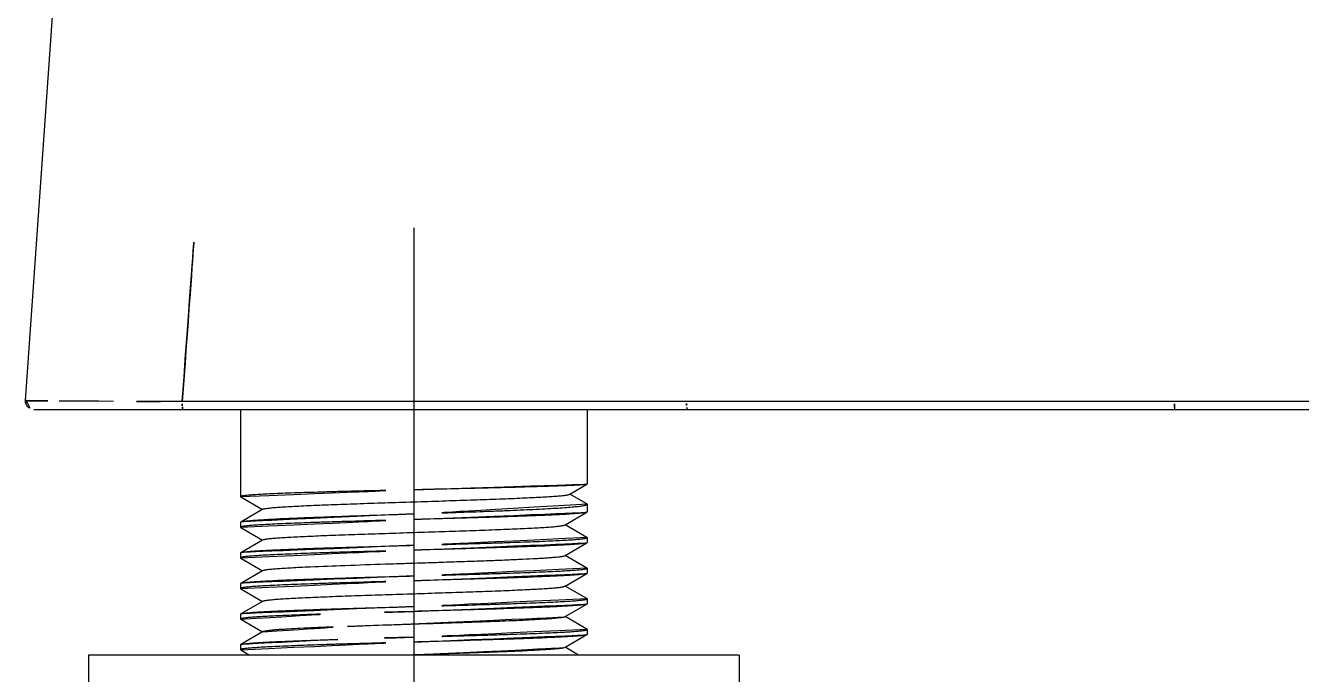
# Model space of a CAD drawing. Extents: x 16296660632 to 16296672714, y -37409619871 to -37409617455.
# Drawn here: x 16296671928.6 to 16296672004.1, y -37409617862.9 to -37409617824.5 of the extents above; entities that cross this region are included whole.
import ezdxf

# ---------------------------------------------------------------- set-up
doc = ezdxf.new("R2010")
doc.units = 0
doc.header["$LTSCALE"] = 10
doc.header["$MEASUREMENT"] = 0
doc.linetypes.add('ACAD_ISO08W100', pattern=[36, 24, -3, 6, -3])
doc.layers.get('0').update_dxf_attribs({"linetype": 'CONTINUOUS'})
doc.layers.add('02___PRT_ALL_AXES', color=7, linetype='CONTINUOUS')

msp = doc.modelspace()

# ---------------------------------------------------------------- linework, layer by layer
at = {"color": 7, "linetype": 'Continuous'}
for p, q in [((16296671928.640631, -37409617846.710373), (16296671930.32881, -37409617822.56826)), ((16296671930.98621, -37409617846.736359), (16296671930.627119, -37409617846.733849)), ((16296671931.79496, -37409617846.741539), (16296671930.98621, -37409617846.736359)), ((16296671932.080561, -37409617846.74324), (16296671931.79496, -37409617846.741539)), ((16296671932.98243, -37409617846.748306), (16296671932.080561, -37409617846.74324)), ((16296671933.8347, -37409617846.752731), (16296671932.98243, -37409617846.748306)), ((16296671937.90918, -37409617846.770248), (16296671936.61521, -37409617846.765244)), ((16296671938.06484, -37409617846.770218), (16296671937.90918, -37409617846.770248)), ((16296671967.80575, -37409617846.758476), (16296671967.732941, -37409617846.758492)), ((16296671968.02536, -37409617846.758453), (16296671967.80575, -37409617846.758476)), ((16296671996.61355, -37409617846.7537), (16296671968.02536, -37409617846.758453)), ((16296672008.60754, -37409617846.7537), (16296671996.61355, -37409617846.7537)), ((16296672076.08169, -37409617847.245247), (16296671929.13941, -37409617847.245247)), ((16296671960.83721, -37409617852.232643), (16296671961.85498, -37409617851.644676)), ((16296671961.85498, -37409617851.644676), (16296671961.86055, -37409617851.638268)), ((16296671941.37178, -37409617852.398163), (16296671941.36055, -37409617852.385178)), ((16296671941.37178, -37409617852.398163), (16296671942.65868, -37409617853.142082)), ((16296671960.810061, -37409617852.248322), (16296671960.83721, -37409617852.232643)), ((16296671961.839001, -37409617852.81237), (16296671960.83721, -37409617852.232643)), ((16296671961.839001, -37409617852.81237), (16296671961.86055, -37409617852.83725)), ((16296671942.686581, -37409617853.125954), (16296671941.373791, -37409617853.885017)), ((16296671960.55694, -37409617854.047737), (16296671961.848431, -37409617853.301086)), ((16296671961.848431, -37409617853.301086), (16296671961.86055, -37409617853.287064)), ((16296671941.373791, -37409617853.885017), (16296671941.36055, -37409617853.900269)), ((16296671941.372669, -37409617854.206093), (16296671941.36055, -37409617854.192078)), ((16296671941.372669, -37409617854.206093), (16296671942.66416, -37409617854.952744)), ((16296671960.52914, -37409617854.06382), (16296671960.55694, -37409617854.047737)), ((16296671961.848431, -37409617854.794403), (16296671960.55694, -37409617854.047737)), ((16296671942.66416, -37409617854.952744), (16296671941.372669, -37409617855.699387)), ((16296671942.691959, -37409617854.936668), (16296671942.66416, -37409617854.952744)), ((16296671960.55694, -37409617855.857742), (16296671961.848431, -37409617855.111092)), ((16296671961.848431, -37409617854.794403), (16296671961.86055, -37409617854.80838)), ((16296671961.848431, -37409617855.111092), (16296671961.86055, -37409617855.097061)), ((16296671941.372669, -37409617855.699387), (16296671941.36055, -37409617855.713409)), ((16296671960.52914, -37409617855.873817), (16296671960.55694, -37409617855.857742)), ((16296671961.848431, -37409617856.604393), (16296671960.55694, -37409617855.857742)), ((16296671941.372669, -37409617856.01609), (16296671941.36055, -37409617856.002083)), ((16296671941.372669, -37409617856.01609), (16296671942.66416, -37409617856.762741)), ((16296671961.848431, -37409617856.604393), (16296671961.86055, -37409617856.618393)), ((16296671942.66416, -37409617856.762741), (16296671941.372669, -37409617857.509392)), ((16296671942.691959, -37409617856.746674), (16296671942.66416, -37409617856.762741)), ((16296671960.55694, -37409617857.66774), (16296671961.848431, -37409617856.921089)), ((16296671961.848431, -37409617856.921089), (16296671961.86055, -37409617856.907082)), ((16296671941.372669, -37409617857.509392), (16296671941.36055, -37409617857.523407)), ((16296671941.372669, -37409617857.826103), (16296671941.36055, -37409617857.812103)), ((16296671941.372669, -37409617857.826103), (16296671942.66416, -37409617858.572746)), ((16296671960.52914, -37409617857.683823), (16296671960.55694, -37409617857.66774)), ((16296671961.848431, -37409617858.414391), (16296671960.55694, -37409617857.66774)), ((16296671942.66416, -37409617858.572746), (16296671941.372669, -37409617859.319397)), ((16296671942.691959, -37409617858.556671), (16296671942.66416, -37409617858.572746)), ((16296671960.55694, -37409617859.477753), (16296671961.848431, -37409617858.731087)), ((16296671961.848431, -37409617858.414391), (16296671961.86055, -37409617858.428413)), ((16296671961.848431, -37409617858.731087), (16296671961.86055, -37409617858.717079)), ((16296671941.372669, -37409617859.319397), (16296671941.36055, -37409617859.333427)), ((16296671941.372669, -37409617859.636093), (16296671941.36055, -37409617859.622093)), ((16296671941.372669, -37409617859.636093), (16296671942.66416, -37409617860.382736)), ((16296671960.52914, -37409617859.49382), (16296671960.55694, -37409617859.477753)), ((16296671961.848431, -37409617860.224403), (16296671960.55694, -37409617859.477753)), ((16296671942.66416, -37409617860.382736), (16296671941.372669, -37409617861.129387)), ((16296671942.691959, -37409617860.366669), (16296671942.66416, -37409617860.382736)), ((16296671961.848431, -37409617860.224403), (16296671961.86055, -37409617860.238403)), ((16296671941.372669, -37409617861.129387), (16296671941.36055, -37409617861.14341)), ((16296671960.55694, -37409617861.287743), (16296671961.848431, -37409617860.541092)), ((16296671961.848431, -37409617860.541092), (16296671961.86055, -37409617860.527077)), ((16296671941.372669, -37409617861.446091), (16296671941.36055, -37409617861.432083)), ((16296671941.372669, -37409617861.446091), (16296671941.890169, -37409617861.745247)), ((16296671960.52914, -37409617861.303818), (16296671960.55694, -37409617861.287743)), ((16296671961.34823, -37409617861.745247), (16296671960.55694, -37409617861.287743))]:
    msp.add_line(p, q, dxfattribs=at)
at = {"color": 1, "linetype": 'ACAD_ISO08W100'}
msp.add_line((16296671951.61055, -37409617836.498253), (16296671951.61055, -37409617904.624184), dxfattribs=at)
at = {"color": 7, "linetype": 'Continuous'}
for centre, radius, start, end in [((16296671929.13941, -37409617846.745247), 0.5, 176.00005362, 270), ((16296671929.13957, -37409617846.745247), 0.5, 176.00136944, 269.98142189), ((16296671934.293699, -37409617330.804207), 515.942672, 269.47204447, 269.59280898), ((16296671984.978201, -37409619083.403229), 1224.688295, 91.561305292, 91.771546314), ((16296672001.666451, -37409619658.550888), 1798.556675, 91.594866606, 91.737971994)]:
    msp.add_arc(centre, radius, start, end, dxfattribs=at)
msp.add_open_spline([(16296671937.90918, -37409617846.770248), (16296671938.50716, -37409617838.594849), (16296671939.106689, -37409617830.419563), (16296671939.707979, -37409617822.244408)], degree=3, dxfattribs=at)
for points, knots in [([(16296671929.539499, -37409617846.724983), (16296671929.47011, -37409617846.724312), (16296671929.340179, -37409617846.723007), (16296671929.15868, -37409617846.721024), (16296671929.00424, -37409617846.719063), (16296671928.8771, -37409617846.7173), (16296671928.77829, -37409617846.715347), (16296671928.71253, -37409617846.714302), (16296671928.675541, -37409617846.712517), (16296671928.65617, -37409617846.712708), (16296671928.648211, -37409617846.710388), (16296671928.640579, -37409617846.711571), (16296671928.640631, -37409617846.710373)], [0, 0, 0, 0, 0.231528361, 0.433578762, 0.605600049, 0.747041288, 0.857412772, 0.93647057, 0.964200987, 0.984037409, 0.995963211, 1, 1, 1, 1]), ([(16296671936.61521, -37409617846.765244), (16296671936.374411, -37409617846.764267), (16296671935.447571, -37409617846.760406), (16296671934.520729, -37409617846.756157), (16296671933.8347, -37409617846.752731)], [0, 0, 0, 0, 0.259805615, 1, 1, 1, 1]), ([(16296671937.915091, -37409617847.009483), (16296671937.914181, -37409617846.990829), (16296671937.910879, -37409617846.911118), (16296671937.909439, -37409617846.831337), (16296671937.909189, -37409617846.770241)], [0, 0, 0, 0, 0.23412475, 1, 1, 1, 1]), ([(16296671967.732941, -37409617846.758492), (16296671965.267981, -37409617846.760529), (16296671955.37862, -37409617846.766502), (16296671945.48925, -37409617846.768799), (16296671938.06484, -37409617846.770218)], [0, 0, 0, 0, 0.249252979, 1, 1, 1, 1]), ([(16296671967.743361, -37409617847.002853), (16296671967.74169, -37409617846.983749), (16296671967.73568, -37409617846.902428), (16296671967.733179, -37409617846.820847), (16296671967.732941, -37409617846.758492)], [0, 0, 0, 0, 0.23516016, 1, 1, 1, 1]), ([(16296671996.630211, -37409617847.245247), (16296671996.626869, -37409617847.245239), (16296671996.62755, -37409617847.225967), (16296671996.62221, -37409617847.204552), (16296671996.621059, -37409617847.156479), (16296671996.618071, -37409617847.09774), (16296671996.61631, -37409617847.023697), (16296671996.614161, -37409617846.907883), (16296671996.61359, -37409617846.816528), (16296671996.61355, -37409617846.7537)], [0, 0, 0, 0, 0.020364253, 0.077245006, 0.169127017, 0.292969057, 0.444028252, 0.617224164, 1, 1, 1, 1]), ([(16296671937.948509, -37409617847.245247), (16296671937.942209, -37409617847.245209), (16296671937.935579, -37409617847.215172), (16296671937.927299, -37409617847.176117), (16296671937.92029, -37409617847.098633), (16296671937.916691, -37409617847.042183), (16296671937.915091, -37409617847.009483)], [0, 0, 0, 0, 0.078691432, 0.27750309, 0.590869273, 1, 1, 1, 1]), ([(16296671967.80603, -37409617847.245247), (16296671967.797741, -37409617847.245239), (16296671967.78023, -37409617847.219383), (16296671967.758881, -37409617847.142227), (16296671967.748581, -37409617847.062477), (16296671967.743361, -37409617847.002853)], [0, 0, 0, 0, 0.097298896, 0.297784657, 1, 1, 1, 1]), ([(16296671941.360559, -37409617852.385178), (16296671941.36058, -37409617852.379066), (16296671941.373011, -37409617852.370911), (16296671941.389811, -37409617852.364082), (16296671941.4231, -37409617852.353989), (16296671941.47924, -37409617852.342796), (16296671941.56551, -37409617852.329773), (16296671941.675671, -37409617852.316818), (16296671941.80982, -37409617852.303757), (16296671941.967529, -37409617852.290718), (16296671942.223789, -37409617852.272278), (16296671942.599859, -37409617852.249977), (16296671943.115379, -37409617852.224541), (16296671943.712669, -37409617852.199219), (16296671944.386021, -37409617852.174042), (16296671945.12892, -37409617852.149048), (16296671945.93424, -37409617852.124237), (16296671946.794241, -37409617852.099648), (16296671948.025829, -37409617852.066513), (16296671949.63644, -37409617852.026337), (16296671950.94396, -37409617851.995537), (16296671951.61055, -37409617851.980003)], [0, 0, 0, 0, 0.001786268, 0.003426632, 0.005628937, 0.011769698, 0.020248905, 0.031061567, 0.044192839, 0.059616569, 0.077295168, 0.119255247, 0.169677788, 0.228086219, 0.293915455, 0.366537145, 0.445251845, 0.52930503, 0.617892983, 0.805200391, 1, 1, 1, 1]), ([(16296671951.61055, -37409617851.980003), (16296671952.263281, -37409617851.964783), (16296671953.544689, -37409617851.935204), (16296671955.12414, -37409617851.898193), (16296671956.334299, -37409617851.868637), (16296671957.18206, -37409617851.847137), (16296671957.97838, -37409617851.825897), (16296671958.715919, -37409617851.804932), (16296671959.38788, -37409617851.784264), (16296671959.98807, -37409617851.763893), (16296671960.510929, -37409617851.743843), (16296671960.89603, -37409617851.726677), (16296671961.161869, -37409617851.712791), (16296671961.328489, -37409617851.703018), (16296671961.472679, -37409617851.693336), (16296671961.594101, -37409617851.683777), (16296671961.692511, -37409617851.674408), (16296671961.76763, -37409617851.665154), (16296671961.81571, -37409617851.657204), (16296671961.842171, -37409617851.650208), (16296671961.8515, -37409617851.646683), (16296671961.854971, -37409617851.644676)], [0, 0, 0, 0, 0.191040401, 0.37503846, 0.46227229, 0.545237615, 0.623172127, 0.695356252, 0.761128316, 0.819880577, 0.871070532, 0.914230907, 0.932670813, 0.948960997, 0.963066787, 0.974954297, 0.984598185, 0.991984913, 0.997108405, 0.998827273, 1, 1, 1, 1]), ([(16296671942.6866, -37409617853.125954), (16296671942.69726, -37409617853.119781), (16296671942.72698, -37409617853.109444), (16296671942.781919, -37409617853.096199), (16296671942.857229, -37409617853.082817), (16296671942.95253, -37409617853.069229), (16296671943.067789, -37409617853.05558), (16296671943.26041, -37409617853.036041), (16296671943.54878, -37409617853.012367), (16296671943.949921, -37409617852.985207), (16296671944.4216, -37409617852.957947), (16296671944.95949, -37409617852.930603), (16296671945.558649, -37409617852.903214), (16296671946.213579, -37409617852.875793), (16296671947.18059, -37409617852.838158), (16296671948.480261, -37409617852.792023), (16296671950.11521, -37409617852.737984), (16296671951.80724, -37409617852.683968), (16296671953.49542, -37409617852.630051), (16296671955.119301, -37409617852.576302), (16296671956.405769, -37409617852.530518), (16296671957.35972, -37409617852.493294), (16296671958.00371, -37409617852.46624), (16296671958.591669, -37409617852.43927), (16296671959.118469, -37409617852.412376), (16296671959.57959, -37409617852.385643), (16296671959.97106, -37409617852.359039), (16296671960.25211, -37409617852.335899), (16296671960.439619, -37409617852.316811), (16296671960.551701, -37409617852.303497), (16296671960.64432, -37409617852.290268), (16296671960.71747, -37409617852.277237), (16296671960.770821, -37409617852.264351), (16296671960.79969, -37409617852.254311), (16296671960.810049, -37409617852.248322)], [0, 0, 0, 0, 0.00203485, 0.005145632, 0.009353959, 0.014659052, 0.021054195, 0.028529279, 0.046649017, 0.068860583, 0.094961449, 0.124716783, 0.157852139, 0.194066913, 0.233029253, 0.317755158, 0.408953644, 0.503326899, 0.597479077, 0.688041431, 0.771795081, 0.810182584, 0.845787072, 0.878298925, 0.907434784, 0.932947329, 0.954617228, 0.972268307, 0.979540202, 0.985759378, 0.990915523, 0.995001832, 0.998022459, 1, 1, 1, 1]), ([(16296671961.860531, -37409617852.837242), (16296671961.860519, -37409617852.844719), (16296671961.849501, -37409617852.856308), (16296671961.831409, -37409617852.866341), (16296671961.809429, -37409617852.875641), (16296671961.781639, -37409617852.884689), (16296671961.732559, -37409617852.897926), (16296671961.611629, -37409617852.922783), (16296671961.388309, -37409617852.953796), (16296671961.050289, -37409617852.988953), (16296671960.62145, -37409617853.024109), (16296671960.10593, -37409617853.059334), (16296671959.508619, -37409617853.094414), (16296671958.835279, -37409617853.129333), (16296671958.092369, -37409617853.16404), (16296671957.287041, -37409617853.198532), (16296671956.427019, -37409617853.232803), (16296671955.1954, -37409617853.27903), (16296671953.58474, -37409617853.335243), (16296671952.277161, -37409617853.378563), (16296671951.61055, -37409617853.40049)], [0, 0, 0, 0, 0.0021804, 0.003933321, 0.006219667, 0.009064381, 0.012478599, 0.021032866, 0.045065273, 0.078204122, 0.120170923, 0.17057318, 0.228940955, 0.294713418, 0.367263135, 0.445896056, 0.529857607, 0.618345344, 0.805433304, 1, 1, 1, 1]), ([(16296671951.61055, -37409617853.40049), (16296671950.965309, -37409617853.421707), (16296671949.69804, -37409617853.463089), (16296671947.85433, -37409617853.524612), (16296671946.391371, -37409617853.576393), (16296671945.304911, -37409617853.618103), (16296671944.57053, -37409617853.648247), (16296671943.899611, -37409617853.678146), (16296671943.29822, -37409617853.707771), (16296671942.771761, -37409617853.737083), (16296671942.325001, -37409617853.76606), (16296671942.004471, -37409617853.791153), (16296671941.790951, -37409617853.811737), (16296671941.663679, -37409617853.82605), (16296671941.558861, -37409617853.84024), (16296671941.47649, -37409617853.854134), (16296671941.41704, -37409617853.867867), (16296671941.38505, -37409617853.87851), (16296671941.3738, -37409617853.885017)], [0, 0, 0, 0, 0.188883022, 0.370966585, 0.539721752, 0.6171756, 0.689070986, 0.754763369, 0.813662308, 0.865236065, 0.909028425, 0.944646288, 0.959294146, 0.971789661, 0.982111446, 0.99024783, 0.99619763, 1, 1, 1, 1]), ([(16296671951.61055, -37409617853.739578), (16296671952.256741, -37409617853.72142), (16296671953.52578, -37409617853.68576), (16296671955.371861, -37409617853.632004), (16296671956.836479, -37409617853.586143), (16296671957.92391, -37409617853.548759), (16296671958.658689, -37409617853.521568), (16296671959.329741, -37409617853.494423), (16296671959.93099, -37409617853.467323), (16296671960.45701, -37409617853.440338), (16296671960.90303, -37409617853.413467), (16296671961.222759, -37409617853.390053), (16296671961.435499, -37409617853.370689), (16296671961.562059, -37409617853.357208), (16296671961.66609, -37409617853.343781), (16296671961.747601, -37409617853.33062), (16296671961.806089, -37409617853.317543), (16296671961.8375, -37409617853.307411), (16296671961.848419, -37409617853.301086)], [0, 0, 0, 0, 0.189154946, 0.371476585, 0.540408849, 0.617922568, 0.689854297, 0.755557944, 0.814437619, 0.865963635, 0.909675946, 0.945182133, 0.959761538, 0.972182312, 0.982419006, 0.990460988, 0.996309291, 1, 1, 1, 1]), ([(16296671941.360571, -37409617854.192078), (16296671941.360571, -37409617854.185829), (16296671941.372801, -37409617854.177223), (16296671941.38975, -37409617854.170013), (16296671941.42297, -37409617854.159416), (16296671941.479151, -37409617854.147614), (16296671941.56539, -37409617854.133812), (16296671941.67556, -37409617854.120049), (16296671941.8097, -37409617854.106117), (16296671941.967409, -37409617854.09214), (16296671942.223669, -37409617854.072304), (16296671942.599739, -37409617854.048149), (16296671943.11525, -37409617854.020348), (16296671943.712561, -37409617853.992447), (16296671944.38592, -37409617853.964447), (16296671945.12883, -37409617853.936417), (16296671945.93416, -37409617853.908348), (16296671946.79418, -37409617853.880249), (16296671948.025801, -37409617853.842049), (16296671949.636431, -37409617853.795059), (16296671950.94397, -37409617853.758324), (16296671951.61055, -37409617853.739578)], [0, 0, 0, 0, 0.001826954, 0.003478437, 0.005689861, 0.01184349, 0.020329848, 0.031148246, 0.044285409, 0.05971182, 0.077392009, 0.119355343, 0.169776713, 0.228181609, 0.294005512, 0.366618842, 0.445325305, 0.529368995, 0.617945988, 0.805228233, 1, 1, 1, 1]), ([(16296671942.691971, -37409617854.936668), (16296671942.702419, -37409617854.930618), (16296671942.73148, -37409617854.920448), (16296671942.785151, -37409617854.90741), (16296671942.85861, -37409617854.894234), (16296671942.95149, -37409617854.880867), (16296671943.06378, -37409617854.867432), (16296671943.25139, -37409617854.84819), (16296671943.532249, -37409617854.824867), (16296671943.922979, -37409617854.798119), (16296671944.38257, -37409617854.77124), (16296671944.906891, -37409617854.74427), (16296671945.491261, -37409617854.717247), (16296671946.130449, -37409617854.690178), (16296671947.075331, -37409617854.652992), (16296671948.346979, -37409617854.607338), (16296671949.94907, -37409617854.553818), (16296671951.61055, -37409617854.500237), (16296671953.27203, -37409617854.446663), (16296671954.874121, -37409617854.39315), (16296671956.145769, -37409617854.347504), (16296671957.090651, -37409617854.31031), (16296671957.72983, -37409617854.283241), (16296671958.314211, -37409617854.25621), (16296671958.83853, -37409617854.22924), (16296671959.29812, -37409617854.20237), (16296671959.68885, -37409617854.175613), (16296671959.969709, -37409617854.152298), (16296671960.15731, -37409617854.133057), (16296671960.2696, -37409617854.119621), (16296671960.36249, -37409617854.106247), (16296671960.435949, -37409617854.093079), (16296671960.48962, -37409617854.08004), (16296671960.518669, -37409617854.069862), (16296671960.529119, -37409617854.06382)], [0, 0, 0, 0, 0.002027162, 0.005116544, 0.009287543, 0.014541185, 0.020872763, 0.028271012, 0.046200674, 0.068182323, 0.094019776, 0.123487837, 0.156321481, 0.192229915, 0.230891323, 0.315070397, 0.405854014, 0.500000251, 0.59414654, 0.684930278, 0.769109441, 0.8077703, 0.843679186, 0.876512578, 0.905980533, 0.931818382, 0.953799266, 0.971729965, 0.979127889, 0.985458649, 0.990712962, 0.994884555, 0.997973012, 1, 1, 1, 1]), ([(16296671951.61055, -37409617855.549583), (16296671952.256741, -37409617855.531418), (16296671953.52578, -37409617855.495758), (16296671955.37188, -37409617855.442001), (16296671956.83651, -37409617855.396133), (16296671957.923941, -37409617855.358757), (16296671958.65871, -37409617855.331573), (16296671959.32976, -37409617855.30442), (16296671959.931, -37409617855.277328), (16296671960.45702, -37409617855.250343), (16296671960.90303, -37409617855.223457), (16296671961.222759, -37409617855.200043), (16296671961.435499, -37409617855.180687), (16296671961.562059, -37409617855.167213), (16296671961.66609, -37409617855.153778), (16296671961.747601, -37409617855.140617), (16296671961.806089, -37409617855.127541), (16296671961.8375, -37409617855.117409), (16296671961.848419, -37409617855.111092)], [0, 0, 0, 0, 0.189154809, 0.371478322, 0.540412276, 0.617925447, 0.689856468, 0.755559538, 0.814438624, 0.865964226, 0.909676157, 0.945182126, 0.959761463, 0.972182182, 0.982418887, 0.990460931, 0.996309286, 1, 1, 1, 1]), ([(16296671961.860531, -37409617854.80838), (16296671961.86055, -37409617854.814621), (16296671961.848339, -37409617854.823257), (16296671961.831409, -37409617854.830437), (16296671961.79822, -37409617854.841042), (16296671961.742081, -37409617854.852852), (16296671961.65587, -37409617854.866653), (16296671961.54574, -37409617854.880417), (16296671961.411631, -37409617854.894348), (16296671961.25395, -37409617854.908333), (16296671960.997721, -37409617854.928162), (16296671960.62167, -37409617854.952316), (16296671960.106171, -37409617854.980133), (16296671959.50885, -37409617855.008034), (16296671958.83547, -37409617855.036018), (16296671958.09252, -37409617855.064056), (16296671957.287149, -37409617855.092133), (16296671956.427099, -37409617855.120232), (16296671955.19545, -37409617855.158432), (16296671953.584761, -37409617855.205421), (16296671952.27717, -37409617855.242172), (16296671951.61055, -37409617855.260902)], [0, 0, 0, 0, 0.001824017, 0.003473606, 0.005683149, 0.011832827, 0.020315339, 0.031130422, 0.04426467, 0.059688278, 0.077366149, 0.119326453, 0.169746447, 0.228152063, 0.293978756, 0.366596346, 0.445305935, 0.529351649, 0.617930249, 0.805218309, 1, 1, 1, 1]), ([(16296671941.360571, -37409617856.002083), (16296671941.360571, -37409617855.995827), (16296671941.372801, -37409617855.987213), (16296671941.38975, -37409617855.980019), (16296671941.42297, -37409617855.969421), (16296671941.479151, -37409617855.957611), (16296671941.56539, -37409617855.943817), (16296671941.67556, -37409617855.930054), (16296671941.8097, -37409617855.916107), (16296671941.9674, -37409617855.902153), (16296671942.22366, -37409617855.882301), (16296671942.59973, -37409617855.858147), (16296671943.11525, -37409617855.830353), (16296671943.712561, -37409617855.802437), (16296671944.385929, -37409617855.774452), (16296671945.128851, -37409617855.746422), (16296671945.934191, -37409617855.718353), (16296671946.79421, -37409617855.690247), (16296671948.02582, -37409617855.652046), (16296671949.63644, -37409617855.605057), (16296671950.94397, -37409617855.568314), (16296671951.61055, -37409617855.549583)], [0, 0, 0, 0, 0.001826935, 0.003478412, 0.005689832, 0.011843385, 0.020329622, 0.031147927, 0.044284975, 0.059711197, 0.077391254, 0.119354554, 0.169776168, 0.228181814, 0.294006873, 0.366621406, 0.445327995, 0.529371215, 0.617947831, 0.805229218, 1, 1, 1, 1]), ([(16296671951.61055, -37409617855.260902), (16296671950.964359, -37409617855.279068), (16296671949.695299, -37409617855.314728), (16296671947.84918, -37409617855.368477), (16296671946.384541, -37409617855.414352), (16296671945.29711, -37409617855.451729), (16296671944.562349, -37409617855.47892), (16296671943.891319, -37409617855.506073), (16296671943.290091, -37409617855.533157), (16296671942.76409, -37409617855.56015), (16296671942.318069, -37409617855.587021), (16296671941.99835, -37409617855.610443), (16296671941.78561, -37409617855.629799), (16296671941.65904, -37409617855.64328), (16296671941.55501, -37409617855.656708), (16296671941.473499, -37409617855.669868), (16296671941.41501, -37409617855.682953), (16296671941.3836, -37409617855.693077), (16296671941.372681, -37409617855.699387)], [0, 0, 0, 0, 0.189156034, 0.371481425, 0.540417533, 0.617930836, 0.689860055, 0.755560866, 0.81443867, 0.865963481, 0.909675319, 0.94518137, 0.959760982, 0.972181727, 0.982418571, 0.990460895, 0.99630937, 1, 1, 1, 1]), ([(16296671942.691959, -37409617856.746674), (16296671942.702419, -37409617856.740623), (16296671942.731489, -37409617856.730453), (16296671942.785151, -37409617856.717407), (16296671942.858601, -37409617856.704231), (16296671942.95149, -37409617856.690857), (16296671943.063789, -37409617856.677429), (16296671943.25139, -37409617856.658188), (16296671943.532249, -37409617856.63488), (16296671943.922979, -37409617856.608124), (16296671944.382561, -37409617856.581253), (16296671944.906891, -37409617856.554268), (16296671945.965679, -37409617856.505363), (16296671947.64642, -37409617856.440987), (16296671949.5515, -37409617856.376839), (16296671951.190639, -37409617856.323753), (16296671952.449421, -37409617856.283241), (16296671953.691299, -37409617856.242737), (16296671954.891279, -37409617856.202278), (16296671956.0252, -37409617856.161873), (16296671957.07021, -37409617856.121536), (16296671958.005289, -37409617856.081337), (16296671958.70698, -37409617856.046608), (16296671959.1994, -37409617856.018188), (16296671959.51259, -37409617855.997917), (16296671959.785959, -37409617855.977737), (16296671960.018129, -37409617855.957626), (16296671960.208019, -37409617855.937737), (16296671960.354561, -37409617855.917976), (16296671960.4494, -37409617855.90078), (16296671960.502621, -37409617855.885712), (16296671960.52178, -37409617855.878067), (16296671960.529131, -37409617855.873817)], [0, 0, 0, 0, 0.00202847, 0.005116966, 0.009286925, 0.014541781, 0.020873941, 0.028270912, 0.046201739, 0.068181866, 0.09402086, 0.123487325, 0.156322238, 0.271960206, 0.405853534, 0.476330953, 0.547284354, 0.617286542, 0.684929498, 0.74885254, 0.807769927, 0.860497909, 0.905978719, 0.925711608, 0.943302768, 0.958667127, 0.971729279, 0.982425611, 0.990712511, 0.996560395, 0.998575139, 1, 1, 1, 1]), ([(16296671961.860531, -37409617856.618393), (16296671961.86054, -37409617856.624641), (16296671961.84832, -37409617856.633263), (16296671961.83139, -37409617856.640457), (16296671961.79818, -37409617856.651047), (16296671961.742029, -37409617856.662857), (16296671961.655809, -37409617856.676659), (16296671961.54566, -37409617856.690422), (16296671961.411539, -37409617856.704361), (16296671961.253851, -37409617856.71833), (16296671960.99761, -37409617856.738167), (16296671960.621559, -37409617856.762321), (16296671960.10605, -37409617856.790131), (16296671959.50873, -37409617856.818031), (16296671958.83536, -37409617856.846024), (16296671958.092421, -37409617856.874062), (16296671957.287069, -37409617856.90213), (16296671956.427031, -37409617856.930229), (16296671955.195391, -37409617856.96843), (16296671953.584721, -37409617857.015427), (16296671952.277149, -37409617857.05217), (16296671951.61055, -37409617857.070908)], [0, 0, 0, 0, 0.001825127, 0.003475456, 0.005685755, 0.011836939, 0.020320866, 0.03113719, 0.044272501, 0.059697034, 0.07737568, 0.119337023, 0.169757493, 0.228162931, 0.293988999, 0.366605338, 0.445313437, 0.529358037, 0.617936391, 0.805222708, 1, 1, 1, 1]), ([(16296671941.360571, -37409617857.812103), (16296671941.36055, -37409617857.805847), (16296671941.37277, -37409617857.797234), (16296671941.3897, -37409617857.790039), (16296671941.422899, -37409617857.779442), (16296671941.47905, -37409617857.767632), (16296671941.56526, -37409617857.75383), (16296671941.6754, -37409617857.740067), (16296671941.809509, -37409617857.726143), (16296671941.967199, -37409617857.712158), (16296671942.223431, -37409617857.692322), (16296671942.59948, -37409617857.668167), (16296671943.11499, -37409617857.640358), (16296671943.712311, -37409617857.612457), (16296671944.385679, -37409617857.584473), (16296671945.12863, -37409617857.556427), (16296671945.93399, -37409617857.528358), (16296671946.79402, -37409617857.500252), (16296671948.025669, -37409617857.462051), (16296671949.63636, -37409617857.415062), (16296671950.943939, -37409617857.378319), (16296671951.61055, -37409617857.359581)], [0, 0, 0, 0, 0.001824603, 0.003474586, 0.005684534, 0.011835029, 0.020318311, 0.031134061, 0.044268868, 0.059692956, 0.077371221, 0.119332012, 0.169752174, 0.228157574, 0.293983852, 0.366600643, 0.445309197, 0.529354221, 0.617932975, 0.805220626, 1, 1, 1, 1]), ([(16296671951.61055, -37409617857.070908), (16296671950.964359, -37409617857.089073), (16296671949.695311, -37409617857.124733), (16296671947.849199, -37409617857.17849), (16296671946.384569, -37409617857.224358), (16296671945.29714, -37409617857.261726), (16296671944.56237, -37409617857.288918), (16296671943.891331, -37409617857.316071), (16296671943.290091, -37409617857.343163), (16296671942.76408, -37409617857.370163), (16296671942.318069, -37409617857.397018), (16296671941.998341, -37409617857.420441), (16296671941.785601, -37409617857.439796), (16296671941.65904, -37409617857.453278), (16296671941.55501, -37409617857.466713), (16296671941.473499, -37409617857.479874), (16296671941.41501, -37409617857.492943), (16296671941.3836, -37409617857.503067), (16296671941.372681, -37409617857.509392)], [0, 0, 0, 0, 0.189155052, 0.371479531, 0.540414785, 0.617928037, 0.689858221, 0.755560264, 0.814438895, 0.865964147, 0.909675972, 0.945181867, 0.959761308, 0.972181968, 0.982418725, 0.990460945, 0.996309365, 1, 1, 1, 1]), ([(16296671951.61055, -37409617857.359581), (16296671952.256741, -37409617857.341423), (16296671953.525789, -37409617857.305763), (16296671955.371901, -37409617857.251999), (16296671956.83654, -37409617857.206131), (16296671957.923969, -37409617857.168762), (16296671958.65873, -37409617857.141563), (16296671959.329769, -37409617857.114418), (16296671959.931009, -37409617857.087334), (16296671960.45702, -37409617857.060333), (16296671960.90303, -37409617857.03347), (16296671961.22275, -37409617857.01004), (16296671961.43549, -37409617856.990677), (16296671961.562059, -37409617856.977211), (16296671961.66609, -37409617856.963783), (16296671961.747601, -37409617856.950607), (16296671961.806089, -37409617856.937553), (16296671961.8375, -37409617856.927406), (16296671961.848419, -37409617856.921089)], [0, 0, 0, 0, 0.189155303, 0.371480024, 0.540415547, 0.617928801, 0.689858648, 0.755560297, 0.81443878, 0.865963955, 0.909675811, 0.945181746, 0.959761243, 0.97218191, 0.98241869, 0.990460953, 0.996309385, 1, 1, 1, 1]), ([(16296671942.69198, -37409617858.556671), (16296671942.702431, -37409617858.550621), (16296671942.73148, -37409617858.540451), (16296671942.785151, -37409617858.527397), (16296671942.85861, -37409617858.514236), (16296671942.9515, -37409617858.50087), (16296671943.063789, -37409617858.487427), (16296671943.25139, -37409617858.468193), (16296671943.532249, -37409617858.444878), (16296671943.922979, -37409617858.418114), (16296671944.38257, -37409617858.391243), (16296671944.906891, -37409617858.364273), (16296671945.491261, -37409617858.33725), (16296671946.130449, -37409617858.310181), (16296671947.075319, -37409617858.272987), (16296671948.346979, -37409617858.227341), (16296671949.94906, -37409617858.17382), (16296671951.61055, -37409617858.120247), (16296671953.27203, -37409617858.066673), (16296671954.874109, -37409617858.013153), (16296671956.145769, -37409617857.967499), (16296671957.090639, -37409617857.930313), (16296671957.729839, -37409617857.903236), (16296671958.314211, -37409617857.876213), (16296671958.83853, -37409617857.849243), (16296671959.29812, -37409617857.822357), (16296671959.68885, -37409617857.795624), (16296671959.969709, -37409617857.772293), (16296671960.15731, -37409617857.753052), (16296671960.269609, -37409617857.739616), (16296671960.36249, -37409617857.72625), (16296671960.43594, -37409617857.713074), (16296671960.489611, -37409617857.700043), (16296671960.518681, -37409617857.689873), (16296671960.529131, -37409617857.683823)], [0, 0, 0, 0, 0.002027295, 0.005115241, 0.009286752, 0.014541512, 0.02087235, 0.028269694, 0.046200994, 0.068181295, 0.094019712, 0.123487197, 0.15632092, 0.192229586, 0.230890458, 0.315069526, 0.405853266, 0.499999569, 0.594145781, 0.684929317, 0.769108274, 0.807770052, 0.843678015, 0.876512093, 0.905979712, 0.931817486, 0.953798979, 0.971728622, 0.979126603, 0.985458732, 0.990712377, 0.994882923, 0.997972298, 1, 1, 1, 1]), ([(16296671951.61055, -37409617858.880913), (16296671950.964359, -37409617858.899063), (16296671949.69532, -37409617858.934723), (16296671947.84922, -37409617858.988487), (16296671946.3846, -37409617859.034363), (16296671945.297171, -37409617859.071716), (16296671944.562389, -37409617859.098923), (16296671943.89135, -37409617859.126068), (16296671943.2901, -37409617859.15316), (16296671942.76408, -37409617859.180153), (16296671942.31806, -37409617859.207024), (16296671941.998341, -37409617859.230453), (16296671941.785601, -37409617859.249802), (16296671941.65904, -37409617859.263283), (16296671941.55501, -37409617859.276703), (16296671941.473499, -37409617859.289871), (16296671941.41501, -37409617859.30294), (16296671941.3836, -37409617859.31308), (16296671941.372681, -37409617859.319397)], [0, 0, 0, 0, 0.189154891, 0.371478008, 0.540411452, 0.617924629, 0.689855833, 0.755559095, 0.814438338, 0.865964045, 0.909676076, 0.945182106, 0.959761463, 0.972182203, 0.98241891, 0.990460942, 0.996309287, 1, 1, 1, 1]), ([(16296671951.61055, -37409617859.169579), (16296671952.256741, -37409617859.151421), (16296671953.525801, -37409617859.115761), (16296671955.37192, -37409617859.061996), (16296671956.836559, -37409617859.016129), (16296671957.92399, -37409617858.97876), (16296671958.658751, -37409617858.951569), (16296671959.329769, -37409617858.924423), (16296671959.931009, -37409617858.897324), (16296671960.45701, -37409617858.870338), (16296671960.903021, -37409617858.843468), (16296671961.22275, -37409617858.820053), (16296671961.43549, -37409617858.80069), (16296671961.56205, -37409617858.787209), (16296671961.66608, -37409617858.773781), (16296671961.747601, -37409617858.76062), (16296671961.806089, -37409617858.747543), (16296671961.8375, -37409617858.737411), (16296671961.848419, -37409617858.731087)], [0, 0, 0, 0, 0.189156182, 0.371481737, 0.540417999, 0.617931346, 0.68986052, 0.755561186, 0.814438738, 0.865963392, 0.909675214, 0.945181289, 0.959760926, 0.972181688, 0.982418546, 0.990460883, 0.996309369, 1, 1, 1, 1]), ([(16296671961.860531, -37409617858.428413), (16296671961.860531, -37409617858.434662), (16296671961.848289, -37409617858.443283), (16296671961.831341, -37409617858.45047), (16296671961.79812, -37409617858.461067), (16296671961.741949, -37409617858.47287), (16296671961.65571, -37409617858.486671), (16296671961.54554, -37409617858.500427), (16296671961.4114, -37409617858.514374), (16296671961.253691, -37409617858.528343), (16296671960.997431, -37409617858.548187), (16296671960.621361, -37409617858.572327), (16296671960.105841, -37409617858.600143), (16296671959.50853, -37409617858.628036), (16296671958.835171, -37409617858.656029), (16296671958.092251, -37409617858.684067), (16296671957.286909, -37409617858.712143), (16296671956.426901, -37409617858.740227), (16296671955.19528, -37409617858.778427), (16296671953.58466, -37409617858.825417), (16296671952.27713, -37409617858.862167), (16296671951.61055, -37409617858.880913)], [0, 0, 0, 0, 0.001826981, 0.003478475, 0.005689901, 0.011843511, 0.020329833, 0.03114819, 0.044285287, 0.059711599, 0.077391721, 0.119355066, 0.169776676, 0.228182211, 0.294006927, 0.366621041, 0.445327539, 0.529370873, 0.617947567, 0.805229086, 1, 1, 1, 1]), ([(16296671941.36055, -37409617859.622093), (16296671941.36054, -37409617859.618141), (16296671941.36599, -37409617859.611931), (16296671941.37525, -37409617859.606438), (16296671941.39184, -37409617859.598984), (16296671941.420429, -37409617859.590477), (16296671941.486641, -37409617859.575691), (16296671941.60041, -37409617859.558746), (16296671941.77334, -37409617859.539253), (16296671941.99416, -37409617859.519661), (16296671942.26178, -37409617859.499863), (16296671942.57494, -37409617859.480003), (16296671942.932119, -37409617859.460083), (16296671943.331591, -37409617859.440117), (16296671943.94289, -37409617859.412354), (16296671944.79652, -37409617859.378273), (16296671945.916149, -37409617859.338654), (16296671946.704679, -37409617859.313202), (16296671947.1175, -37409617859.300293)], [0, 0, 0, 0, 0.002048757, 0.003655998, 0.005737459, 0.01140816, 0.019151638, 0.040937189, 0.071100064, 0.109528791, 0.156057007, 0.210460349, 0.27248891, 0.341835939, 0.418175792, 0.590283646, 0.78550297, 1, 1, 1, 1]), ([(16296671947.695021, -37409617860.060959), (16296671948.386299, -37409617860.036163), (16296671949.805849, -37409617859.988281), (16296671951.94688, -37409617859.919487), (16296671953.740999, -37409617859.861359), (16296671955.13341, -37409617859.813766), (16296671956.10825, -37409617859.778664), (16296671957.015091, -37409617859.743591), (16296671957.84021, -37409617859.708611), (16296671958.57115, -37409617859.673729), (16296671959.116171, -37409617859.643562), (16296671959.496889, -37409617859.618896), (16296671959.73843, -37409617859.601341), (16296671959.94923, -37409617859.583839), (16296671960.128481, -37409617859.566399), (16296671960.275579, -37409617859.549133), (16296671960.389919, -37409617859.531967), (16296671960.464581, -37409617859.516991), (16296671960.50724, -37409617859.503998), (16296671960.52293, -37409617859.497398), (16296671960.529119, -37409617859.49382)], [0, 0, 0, 0, 0.161458259, 0.331533388, 0.500006652, 0.580451177, 0.656731723, 0.727697347, 0.792278665, 0.849500913, 0.898502314, 0.919687919, 0.938552008, 0.955028748, 0.969058442, 0.980589694, 0.989592254, 0.996049475, 0.998330924, 1, 1, 1, 1]), ([(16296671942.691971, -37409617860.366669), (16296671942.69873, -37409617860.362747), (16296671942.716141, -37409617860.355614), (16296671942.764021, -37409617860.341583), (16296671942.84861, -37409617860.32547), (16296671942.978781, -37409617860.306992), (16296671943.146891, -37409617860.288406), (16296671943.352131, -37409617860.269608), (16296671943.593679, -37409617860.250748), (16296671943.870461, -37409617860.231827), (16296671944.30629, -37409617860.205254), (16296671944.92882, -37409617860.172783), (16296671945.761271, -37409617860.135193), (16296671946.69643, -37409617860.097511), (16296671947.352551, -37409617860.073242), (16296671947.695021, -37409617860.060959)], [0, 0, 0, 0, 0.004673672, 0.01118001, 0.029835886, 0.05606203, 0.089809522, 0.130943243, 0.179298473, 0.234675973, 0.296828855, 0.440377567, 0.607412497, 0.795088597, 1, 1, 1, 1]), ([(16296671961.860531, -37409617860.238403), (16296671961.860531, -37409617860.244659), (16296671961.848289, -37409617860.253273), (16296671961.831341, -37409617860.260483), (16296671961.79812, -37409617860.271057), (16296671961.741949, -37409617860.282883), (16296671961.655701, -37409617860.296669), (16296671961.54553, -37409617860.31044), (16296671961.41139, -37409617860.324371), (16296671961.253691, -37409617860.338341), (16296671960.997431, -37409617860.358177), (16296671960.621361, -37409617860.382339), (16296671960.105841, -37409617860.410141), (16296671959.50853, -37409617860.438042), (16296671958.83518, -37409617860.466026), (16296671958.09227, -37409617860.494057), (16296671957.28693, -37409617860.522141), (16296671956.42692, -37409617860.55024), (16296671955.195299, -37409617860.588432), (16296671953.584669, -37409617860.635429), (16296671952.27713, -37409617860.672173), (16296671951.61055, -37409617860.690903)], [0, 0, 0, 0, 0.001826984, 0.003478488, 0.005689935, 0.011843615, 0.020330026, 0.031148474, 0.044285688, 0.059712152, 0.077392383, 0.119355757, 0.169777052, 0.228181703, 0.294005424, 0.366618661, 0.445325136, 0.52936887, 0.617945897, 0.805228199, 1, 1, 1, 1]), ([(16296671941.360571, -37409617861.432083), (16296671941.360571, -37409617861.425827), (16296671941.372801, -37409617861.417213), (16296671941.38975, -37409617861.410019), (16296671941.42296, -37409617861.399422), (16296671941.47913, -37409617861.387619), (16296671941.565371, -37409617861.373817), (16296671941.675529, -37409617861.360046), (16296671941.809669, -37409617861.346123), (16296671941.967369, -37409617861.332153), (16296671942.223631, -37409617861.312302), (16296671942.599701, -37409617861.288147), (16296671943.115231, -37409617861.260353), (16296671943.712561, -37409617861.232437), (16296671944.385941, -37409617861.204453), (16296671945.128889, -37409617861.176422), (16296671945.93424, -37409617861.148354), (16296671946.79426, -37409617861.120247), (16296671948.02585, -37409617861.082047), (16296671949.636459, -37409617861.035057), (16296671950.94397, -37409617860.998306), (16296671951.61055, -37409617860.979584)], [0, 0, 0, 0, 0.001826668, 0.003477986, 0.005689229, 0.01184218, 0.020327734, 0.031145615, 0.044282438, 0.059708388, 0.077388335, 0.119351997, 0.169774286, 0.228181236, 0.294008082, 0.366625036, 0.445333483, 0.529377141, 0.617952179, 0.805228972, 1, 1, 1, 1]), ([(16296671947.1175, -37409617860.821617), (16296671946.721951, -37409617860.833977), (16296671945.964491, -37409617860.858414), (16296671944.88538, -37409617860.896332), (16296671943.92597, -37409617860.934158), (16296671943.20937, -37409617860.966858), (16296671942.708611, -37409617860.993622), (16296671942.39143, -37409617861.012657), (16296671942.115339, -37409617861.031647), (16296671941.88154, -37409617861.050529), (16296671941.69108, -37409617861.069313), (16296671941.5599, -37409617861.085732), (16296671941.477409, -37409617861.099533), (16296671941.432211, -37409617861.108887), (16296671941.39831, -37409617861.118141), (16296671941.3797, -37409617861.125343), (16296671941.372681, -37409617861.129387)], [0, 0, 0, 0, 0.20619739, 0.394870289, 0.562607313, 0.70647221, 0.768630763, 0.823896965, 0.872029544, 0.912824854, 0.946103669, 0.971747787, 0.981680196, 0.98968353, 0.995774283, 1, 1, 1, 1]), ([(16296671951.61055, -37409617860.979584), (16296671952.256741, -37409617860.961418), (16296671953.525801, -37409617860.925758), (16296671955.371929, -37409617860.872002), (16296671956.836571, -37409617860.826134), (16296671957.924009, -37409617860.788757), (16296671958.65877, -37409617860.761574), (16296671959.32979, -37409617860.734413), (16296671959.931021, -37409617860.707321), (16296671960.45701, -37409617860.680344), (16296671960.903021, -37409617860.653473), (16296671961.22275, -37409617860.630043), (16296671961.43549, -37409617860.610687), (16296671961.56205, -37409617860.597214), (16296671961.66608, -37409617860.583794), (16296671961.747601, -37409617860.570618), (16296671961.806089, -37409617860.557541), (16296671961.8375, -37409617860.547409), (16296671961.848419, -37409617860.541092)], [0, 0, 0, 0, 0.189156711, 0.371482802, 0.540419368, 0.61793296, 0.689862642, 0.755563331, 0.814439683, 0.865963412, 0.909674932, 0.945181018, 0.959760726, 0.97218155, 0.982418456, 0.990460834, 0.996309353, 1, 1, 1, 1]), ([(16296671951.61039, -37409617861.74025), (16296671952.1709, -37409617861.722183), (16296671953.271891, -37409617861.686668), (16296671954.874001, -37409617861.633163), (16296671956.145679, -37409617861.587502), (16296671957.09057, -37409617861.550308), (16296671957.72978, -37409617861.523239), (16296671958.314159, -37409617861.496223), (16296671958.838499, -37409617861.469254), (16296671959.29809, -37409617861.442383), (16296671959.688841, -37409617861.415611), (16296671959.96969, -37409617861.392303), (16296671960.157301, -37409617861.373047), (16296671960.2696, -37409617861.359619), (16296671960.36249, -37409617861.346252), (16296671960.43594, -37409617861.333076), (16296671960.489611, -37409617861.32003), (16296671960.518669, -37409617861.30986), (16296671960.529131, -37409617861.303818)], [0, 0, 0, 0, 0.188291651, 0.3698583, 0.53821583, 0.615539664, 0.687354871, 0.753024853, 0.81195787, 0.86363641, 0.907596311, 0.943458725, 0.958252385, 0.970916356, 0.981426578, 0.98976671, 0.995943232, 1, 1, 1, 1])]:
    msp.add_open_spline(points, degree=3, knots=knots, dxfattribs=at)
at = {"layer": '02___PRT_ALL_AXES', "color": 7, "linetype": 'Continuous'}
for p, q in [((16296671941.36055, -37409617847.245247), (16296671941.36055, -37409617852.385262)), ((16296671961.86055, -37409617847.245247), (16296671961.86055, -37409617851.638367)), ((16296671961.86055, -37409617852.837112), (16296671961.86055, -37409617853.287079)), ((16296671941.36055, -37409617853.90023), (16296671941.36055, -37409617854.192078)), ((16296671961.86055, -37409617854.808403), (16296671961.86055, -37409617855.097076)), ((16296671941.36055, -37409617855.713409), (16296671941.36055, -37409617856.002083)), ((16296671961.86055, -37409617856.618408), (16296671961.86055, -37409617856.907082)), ((16296671941.36055, -37409617857.523407), (16296671941.36055, -37409617857.81208)), ((16296671961.86055, -37409617858.428413), (16296671961.86055, -37409617858.717079)), ((16296671941.36055, -37409617859.333397), (16296671941.36055, -37409617859.622078)), ((16296671961.86055, -37409617860.238403), (16296671961.86055, -37409617860.527077)), ((16296671941.36055, -37409617861.143402), (16296671941.36055, -37409617861.432083)), ((16296671932.36055, -37409617861.745247), (16296671932.36055, -37409617863.745247)), ((16296671970.86055, -37409617861.745247), (16296671932.36055, -37409617861.745247)), ((16296671970.86055, -37409617861.745247), (16296671970.86055, -37409617863.745247))]:
    msp.add_line(p, q, dxfattribs=at)

doc.saveas('drawing.dxf')
